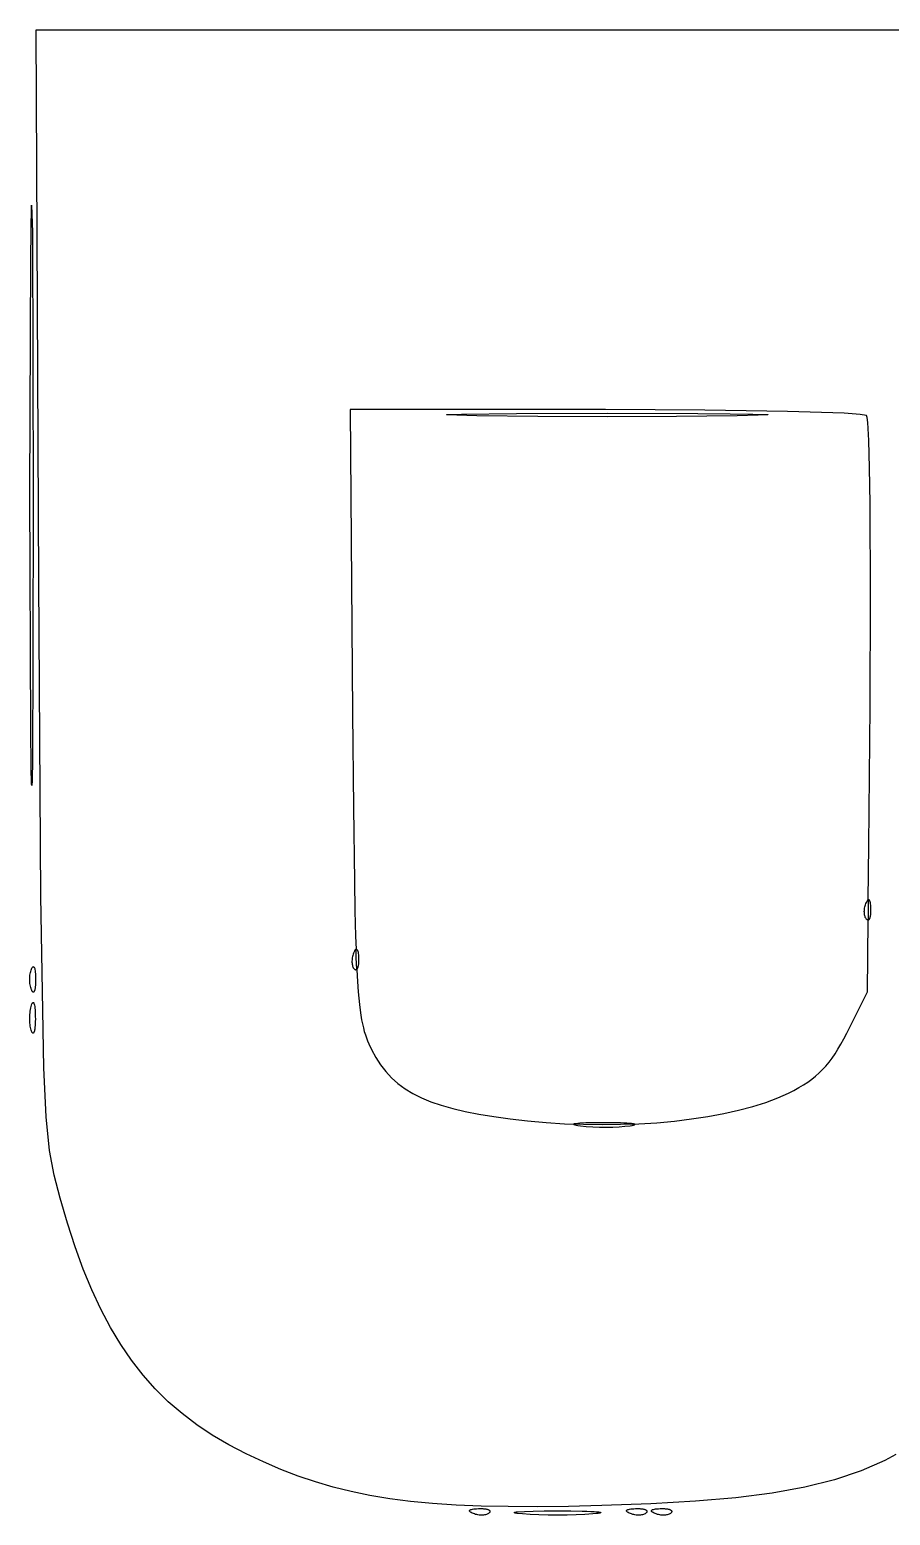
# Model space of a CAD drawing. Extents: x 70.3 to 133.4, y -81.7 to -32.
# Drawn here: x 73.039 to 73.865, y -64.847 to -63.419 of the extents above; entities that cross this region are included whole.
import ezdxf

# ---------------------------------------------------------------- set-up
doc = ezdxf.new("R2010")
doc.units = 0
doc.layers.add('BLACK', color=7, linetype='CONTINUOUS')

msp = doc.modelspace()

# ---------------------------------------------------------------- linework, layer by layer
at = {"layer": 'BLACK', "linetype": 'CONTINUOUS'}
for p, q in [((73.04734, -63.949014), (73.044645, -63.419186)), ((73.044645, -63.419186), (73.346367, -63.419186)), ((73.346367, -63.419186), (74.696473, -63.419186)), ((73.039526, -63.638887), (73.040394, -63.58774)), ((73.040394, -63.58774), (73.041104, -63.613824)), ((73.041104, -63.613824), (73.041759, -63.867655)), ((73.038603, -63.864054), (73.039526, -63.638887)), ((73.591472, -63.784311), (73.346367, -63.784311)), ((73.346367, -63.784311), (73.348717, -64.076014)), ((73.438974, -63.789106), (73.441225, -63.788908)), ((73.439333, -63.789316), (73.438974, -63.789106)), ((73.468145, -63.790249), (73.439333, -63.789316)), ((73.441225, -63.788908), (73.453299, -63.788552)), ((73.453299, -63.788552), (73.505943, -63.788036)), ((73.526551, -63.790993), (73.468145, -63.790249)), ((73.505943, -63.788036), (73.593161, -63.787846)), ((73.593161, -63.79124), (73.526551, -63.790993)), ((73.687096, -63.784765), (73.591472, -63.784311)), ((73.593161, -63.787846), (73.680379, -63.788036)), ((73.659771, -63.790993), (73.593161, -63.79124)), ((73.718176, -63.790249), (73.659771, -63.790993)), ((73.680379, -63.788036), (73.711279, -63.788258)), ((73.766267, -63.786001), (73.687096, -63.784765)), ((73.711279, -63.788258), (73.733022, -63.788552)), ((73.738186, -63.789767), (73.718176, -63.790249)), ((73.733022, -63.788552), (73.745096, -63.788908)), ((73.746988, -63.789316), (73.738186, -63.789767)), ((73.745096, -63.788908), (73.747347, -63.789106)), ((73.747498, -63.78921), (73.746988, -63.789316)), ((73.747347, -63.789106), (73.747498, -63.78921)), ((73.820755, -63.787829), (73.766267, -63.786001)), ((73.83617, -63.788907), (73.820755, -63.787829)), ((73.842328, -63.790062), (73.83617, -63.788907)), ((73.842902, -63.79207), (73.842328, -63.790062)), ((73.843434, -63.796811), (73.842902, -63.79207)), ((73.844369, -63.813919), (73.843434, -63.796811)), ((73.845119, -63.840239), (73.844369, -63.813919)), ((73.845672, -63.874625), (73.845119, -63.840239)), ((73.039524, -64.091324), (73.038603, -63.864054)), ((73.041759, -63.867655), (73.041583, -64.025277)), ((73.846131, -63.962998), (73.845672, -63.874625)), ((73.049201, -64.252063), (73.04734, -63.949014)), ((73.845636, -64.069859), (73.846131, -63.962998)), ((73.041583, -64.025277), (73.041102, -64.119988)), ((73.348717, -64.076014), (73.349522, -64.167126)), ((73.844446, -64.203265), (73.845636, -64.069859)), ((73.039973, -64.128045), (73.039524, -64.091324)), ((73.041102, -64.119988), (73.040771, -64.141459)), ((73.040391, -64.14445), (73.039973, -64.128045)), ((73.04049, -64.145485), (73.040391, -64.14445)), ((73.040587, -64.145322), (73.04049, -64.145485)), ((73.040771, -64.141459), (73.040587, -64.145322)), ((73.349522, -64.167126), (73.350403, -64.23762)), ((73.84398, -64.255474), (73.844446, -64.203265)), ((73.350403, -64.23762), (73.350925, -64.266095)), ((73.052019, -64.417088), (73.049201, -64.252063)), ((73.350925, -64.266095), (73.351531, -64.290567)), ((73.840189, -64.266788), (73.840234, -64.265709)), ((73.840203, -64.267839), (73.840189, -64.266788)), ((73.840274, -64.268854), (73.840203, -64.267839)), ((73.840234, -64.265709), (73.840336, -64.264609)), ((73.840336, -64.264609), (73.840498, -64.263496)), ((73.840498, -64.263496), (73.840719, -64.262378)), ((73.840719, -64.262378), (73.840999, -64.261263)), ((73.840999, -64.261263), (73.841339, -64.260159)), ((73.841339, -64.260159), (73.841739, -64.259073)), ((73.841738, -64.259073), (73.842205, -64.257982)), ((73.841739, -64.259073), (73.841738, -64.259073)), ((73.842205, -64.257982), (73.842656, -64.257082)), ((73.842656, -64.257082), (73.843089, -64.256372)), ((73.843089, -64.256372), (73.843298, -64.256087)), ((73.843298, -64.256087), (73.843503, -64.25585)), ((73.843503, -64.25585), (73.843702, -64.25566)), ((73.843702, -64.25566), (73.843896, -64.255517)), ((73.84398, -64.255474), (73.843806, -64.275019)), ((73.843896, -64.255517), (73.84398, -64.255474)), ((73.844085, -64.25542), (73.84398, -64.255474)), ((73.844268, -64.255369), (73.844085, -64.25542)), ((73.844446, -64.255365), (73.844268, -64.255369)), ((73.844618, -64.255407), (73.844446, -64.255365)), ((73.844783, -64.255495), (73.844618, -64.255407)), ((73.844943, -64.255628), (73.844783, -64.255495)), ((73.845096, -64.255808), (73.844943, -64.255628)), ((73.845243, -64.256032), (73.845096, -64.255808)), ((73.845383, -64.256303), (73.845243, -64.256032)), ((73.845517, -64.256618), (73.845383, -64.256303)), ((73.845763, -64.257383), (73.845517, -64.256618)), ((73.84598, -64.258328), (73.845763, -64.257383)), ((73.846167, -64.259449), (73.84598, -64.258328)), ((73.846322, -64.260748), (73.846167, -64.259449)), ((73.846445, -64.262221), (73.846322, -64.260748)), ((73.846533, -64.263868), (73.846445, -64.262221)), ((73.846456, -64.268793), (73.846503, -64.268163)), ((73.846503, -64.268163), (73.846538, -64.267507)), ((73.846559, -64.264642), (73.846533, -64.263868)), ((73.846538, -64.267507), (73.846561, -64.266826)), ((73.846572, -64.265393), (73.846559, -64.264642)), ((73.846561, -64.266826), (73.846573, -64.266122)), ((73.846573, -64.266122), (73.846572, -64.265393)), ((73.840403, -64.269824), (73.840274, -64.268854)), ((73.840589, -64.270743), (73.840403, -64.269824)), ((73.840832, -64.271602), (73.840589, -64.270743)), ((73.841131, -64.272394), (73.840832, -64.271602)), ((73.841486, -64.27311), (73.841131, -64.272394)), ((73.841898, -64.273744), (73.841486, -64.27311)), ((73.842124, -64.274027), (73.841898, -64.273744)), ((73.842365, -64.274286), (73.842124, -64.274027)), ((73.84261, -64.274512), (73.842365, -64.274286)), ((73.84285, -64.274696), (73.84261, -64.274512)), ((73.843085, -64.274838), (73.84285, -64.274696)), ((73.843315, -64.274939), (73.843085, -64.274838)), ((73.843192, -64.343905), (73.843806, -64.275019)), ((73.84354, -64.275), (73.843315, -64.274939)), ((73.84365, -64.275016), (73.84354, -64.275)), ((73.843758, -64.275021), (73.84365, -64.275016)), ((73.843806, -64.275019), (73.843758, -64.275021)), ((73.843806, -64.275019), (73.843865, -64.275017)), ((73.843865, -64.275017), (73.843971, -64.275004)), ((73.843971, -64.275004), (73.844075, -64.27498)), ((73.844075, -64.27498), (73.844177, -64.274948)), ((73.844177, -64.274948), (73.844377, -64.274854)), ((73.844377, -64.274854), (73.84457, -64.274724)), ((73.84457, -64.274724), (73.844755, -64.274557)), ((73.844755, -64.274557), (73.844934, -64.274355)), ((73.844934, -64.274355), (73.845104, -64.274118)), ((73.845104, -64.274118), (73.845267, -64.273847)), ((73.845267, -64.273847), (73.845421, -64.273542)), ((73.845421, -64.273542), (73.845567, -64.273204)), ((73.845567, -64.273204), (73.845705, -64.272834)), ((73.845705, -64.272834), (73.845833, -64.272432)), ((73.845833, -64.272432), (73.845952, -64.272)), ((73.845952, -64.272), (73.846061, -64.271537)), ((73.846061, -64.271537), (73.846161, -64.271045)), ((73.846161, -64.271045), (73.846251, -64.270524)), ((73.846251, -64.270524), (73.84633, -64.269974)), ((73.84633, -64.269974), (73.846398, -64.269397)), ((73.846398, -64.269397), (73.846456, -64.268793)), ((73.351531, -64.290567), (73.351956, -64.303047)), ((73.348373, -64.311121), (73.348212, -64.312234)), ((73.348594, -64.310003), (73.348373, -64.311121)), ((73.348874, -64.308888), (73.348594, -64.310003)), ((73.349214, -64.307784), (73.348874, -64.308888)), ((73.349614, -64.306698), (73.349214, -64.307784)), ((73.35008, -64.305607), (73.349613, -64.306698)), ((73.349613, -64.306698), (73.349614, -64.306698)), ((73.350531, -64.304707), (73.35008, -64.305607)), ((73.350964, -64.303997), (73.350531, -64.304707)), ((73.351173, -64.303713), (73.350964, -64.303997)), ((73.351378, -64.303475), (73.351173, -64.303713)), ((73.351577, -64.303285), (73.351378, -64.303475)), ((73.351771, -64.303142), (73.351577, -64.303285)), ((73.351956, -64.303047), (73.351771, -64.303142)), ((73.351956, -64.303047), (73.35196, -64.303045)), ((73.352242, -64.311418), (73.351956, -64.303047)), ((73.35196, -64.303045), (73.352143, -64.302994)), ((73.352143, -64.302994), (73.352321, -64.30299)), ((73.352748, -64.32205), (73.352242, -64.311418)), ((73.352321, -64.30299), (73.352493, -64.303032)), ((73.352493, -64.303032), (73.352658, -64.30312)), ((73.352658, -64.30312), (73.352818, -64.303253)), ((73.352818, -64.303253), (73.352971, -64.303433)), ((73.352971, -64.303433), (73.353118, -64.303658)), ((73.353118, -64.303658), (73.353258, -64.303928)), ((73.353258, -64.303928), (73.353392, -64.304243)), ((73.353392, -64.304243), (73.353638, -64.305008)), ((73.353638, -64.305008), (73.353855, -64.305953)), ((73.353855, -64.305953), (73.354042, -64.307074)), ((73.354042, -64.307074), (73.354197, -64.308373)), ((73.354197, -64.308373), (73.35432, -64.309846)), ((73.35432, -64.309846), (73.354409, -64.311493)), ((73.354409, -64.311493), (73.354434, -64.312267)), ((73.038978, -64.326712), (73.03921, -64.325467)), ((73.03921, -64.325467), (73.039494, -64.324272)), ((73.039494, -64.324272), (73.039829, -64.323139)), ((73.039829, -64.323139), (73.040216, -64.322077)), ((73.040216, -64.322077), (73.040624, -64.321169)), ((73.040624, -64.321169), (73.041021, -64.320489)), ((73.041021, -64.320489), (73.041214, -64.320232)), ((73.041214, -64.320232), (73.041403, -64.320031)), ((73.041403, -64.320031), (73.041589, -64.319883)), ((73.041589, -64.319883), (73.041771, -64.31979)), ((73.041771, -64.31979), (73.041948, -64.31975)), ((73.041948, -64.31975), (73.042121, -64.319762)), ((73.042121, -64.319762), (73.042288, -64.319825)), ((73.042288, -64.319825), (73.042451, -64.31994)), ((73.042451, -64.31994), (73.042608, -64.320106)), ((73.042608, -64.320106), (73.042759, -64.320321)), ((73.042759, -64.320321), (73.043044, -64.320898)), ((73.043044, -64.320898), (73.043303, -64.321668)), ((73.043303, -64.321668), (73.043534, -64.322624)), ((73.043534, -64.322624), (73.043735, -64.323762)), ((73.043735, -64.323762), (73.043904, -64.325077)), ((73.043904, -64.325077), (73.044039, -64.326563)), ((73.348109, -64.313334), (73.348064, -64.314413)), ((73.348064, -64.314413), (73.348078, -64.315464)), ((73.348078, -64.315464), (73.348149, -64.316479)), ((73.348212, -64.312234), (73.348109, -64.313334)), ((73.348149, -64.316479), (73.348278, -64.317449)), ((73.348278, -64.317449), (73.348464, -64.318368)), ((73.348464, -64.318368), (73.348707, -64.319227)), ((73.348707, -64.319227), (73.349006, -64.320019)), ((73.349006, -64.320019), (73.349362, -64.320735)), ((73.349362, -64.320735), (73.349773, -64.321369)), ((73.349773, -64.321369), (73.349999, -64.321652)), ((73.349999, -64.321652), (73.35024, -64.321911)), ((73.35024, -64.321911), (73.350485, -64.322137)), ((73.350485, -64.322137), (73.350725, -64.322321)), ((73.350725, -64.322321), (73.35096, -64.322463)), ((73.35096, -64.322463), (73.35119, -64.322564)), ((73.35119, -64.322564), (73.351415, -64.322625)), ((73.351415, -64.322625), (73.351525, -64.322641)), ((73.351525, -64.322641), (73.351633, -64.322646)), ((73.351633, -64.322646), (73.35174, -64.322642)), ((73.35174, -64.322642), (73.351846, -64.322629)), ((73.351846, -64.322629), (73.35195, -64.322606)), ((73.35195, -64.322606), (73.352052, -64.322573)), ((73.352052, -64.322573), (73.352252, -64.322479)), ((73.352252, -64.322479), (73.352445, -64.322349)), ((73.352445, -64.322349), (73.35263, -64.322182)), ((73.35263, -64.322182), (73.352748, -64.32205)), ((73.352809, -64.32198), (73.352748, -64.32205)), ((73.352748, -64.32205), (73.35308, -64.329033)), ((73.352979, -64.321743), (73.352809, -64.32198)), ((73.353142, -64.321472), (73.352979, -64.321743)), ((73.353296, -64.321167), (73.353142, -64.321472)), ((73.353442, -64.320829), (73.353296, -64.321167)), ((73.35358, -64.320459), (73.353442, -64.320829)), ((73.353708, -64.320057), (73.35358, -64.320459)), ((73.353827, -64.319625), (73.353708, -64.320057)), ((73.353936, -64.319162), (73.353827, -64.319625)), ((73.354036, -64.31867), (73.353936, -64.319162)), ((73.354126, -64.318149), (73.354036, -64.31867)), ((73.354205, -64.317599), (73.354126, -64.318149)), ((73.354274, -64.317022), (73.354205, -64.317599)), ((73.354331, -64.316418), (73.354274, -64.317022)), ((73.354378, -64.315788), (73.354331, -64.316418)), ((73.354413, -64.315132), (73.354378, -64.315788)), ((73.354437, -64.314452), (73.354413, -64.315132)), ((73.354434, -64.312267), (73.354448, -64.313018)), ((73.354448, -64.313747), (73.354437, -64.314452)), ((73.354448, -64.313018), (73.354448, -64.313747)), ((73.038565, -64.331999), (73.038591, -64.330652)), ((73.038591, -64.333346), (73.038565, -64.331999)), ((73.038591, -64.330652), (73.038668, -64.329315)), ((73.038668, -64.334683), (73.038591, -64.333346)), ((73.038668, -64.329315), (73.038797, -64.327998)), ((73.038797, -64.335999), (73.038668, -64.334683)), ((73.038797, -64.327998), (73.038978, -64.326712)), ((73.038978, -64.337285), (73.038797, -64.335999)), ((73.03921, -64.33853), (73.038978, -64.337285)), ((73.039494, -64.339725), (73.03921, -64.33853)), ((73.039829, -64.340858), (73.039494, -64.339725)), ((73.043824, -64.3396), (73.043735, -64.340235)), ((73.043904, -64.338921), (73.043824, -64.3396)), ((73.043976, -64.338199), (73.043904, -64.338921)), ((73.044039, -64.337435), (73.043976, -64.338199)), ((73.044039, -64.326563), (73.044138, -64.328215)), ((73.044093, -64.336629), (73.044039, -64.337435)), ((73.044138, -64.335782), (73.044093, -64.336629)), ((73.044138, -64.328215), (73.044199, -64.330029)), ((73.044174, -64.334895), (73.044138, -64.335782)), ((73.044199, -64.333969), (73.044174, -64.334895)), ((73.044199, -64.330029), (73.04422, -64.331999)), ((73.04422, -64.331999), (73.044199, -64.333969)), ((73.35308, -64.329033), (73.354066, -64.343795)), ((73.040216, -64.34192), (73.039829, -64.340858)), ((73.040422, -64.342403), (73.040216, -64.34192)), ((73.040624, -64.342828), (73.040422, -64.342403)), ((73.040824, -64.343196), (73.040624, -64.342828)), ((73.041021, -64.343508), (73.040824, -64.343196)), ((73.041214, -64.343765), (73.041021, -64.343508)), ((73.041403, -64.343966), (73.041214, -64.343765)), ((73.041246, -64.354582), (73.041417, -64.354373)), ((73.041589, -64.344114), (73.041403, -64.343966)), ((73.041417, -64.354373), (73.041585, -64.35423)), ((73.041585, -64.35423), (73.041749, -64.354153)), ((73.041681, -64.344167), (73.041589, -64.344114)), ((73.041771, -64.344207), (73.041681, -64.344167)), ((73.041749, -64.354153), (73.041909, -64.35414)), ((73.04186, -64.344234), (73.041771, -64.344207)), ((73.041948, -64.344248), (73.04186, -64.344234)), ((73.041909, -64.35414), (73.042066, -64.354191)), ((73.042035, -64.344248), (73.041948, -64.344248)), ((73.042121, -64.344236), (73.042035, -64.344248)), ((73.042066, -64.354191), (73.042217, -64.354306)), ((73.042205, -64.34421), (73.042121, -64.344236)), ((73.042288, -64.344172), (73.042205, -64.34421)), ((73.042217, -64.354306), (73.042364, -64.354483)), ((73.04237, -64.344121), (73.042288, -64.344172)), ((73.042451, -64.344057), (73.04237, -64.344121)), ((73.042608, -64.343892), (73.042451, -64.344057)), ((73.042759, -64.343676), (73.042608, -64.343892)), ((73.042905, -64.343412), (73.042759, -64.343676)), ((73.043044, -64.343099), (73.042905, -64.343412)), ((73.043177, -64.342738), (73.043044, -64.343099)), ((73.043303, -64.342329), (73.043177, -64.342738)), ((73.043422, -64.341874), (73.043303, -64.342329)), ((73.043534, -64.341373), (73.043422, -64.341874)), ((73.043638, -64.340826), (73.043534, -64.341373)), ((73.043735, -64.340235), (73.043638, -64.340826)), ((73.354066, -64.343795), (73.355222, -64.356088)), ((73.823348, -64.383592), (73.843192, -64.343905)), ((73.038554, -64.369103), (73.038608, -64.367458)), ((73.038608, -64.367458), (73.038711, -64.365809)), ((73.038711, -64.365809), (73.038864, -64.36417)), ((73.038864, -64.36417), (73.039066, -64.362551)), ((73.039066, -64.362551), (73.039318, -64.360967)), ((73.039318, -64.360967), (73.03962, -64.359428)), ((73.03962, -64.359428), (73.039973, -64.357946)), ((73.039973, -64.357946), (73.040347, -64.35664)), ((73.040347, -64.35664), (73.040714, -64.355612)), ((73.040714, -64.355612), (73.041071, -64.354858)), ((73.041071, -64.354858), (73.041246, -64.354582)), ((73.042364, -64.354483), (73.042644, -64.355025)), ((73.042644, -64.355025), (73.042901, -64.35581)), ((73.042901, -64.35581), (73.043135, -64.356834)), ((73.043135, -64.356834), (73.043343, -64.358092)), ((73.043343, -64.358092), (73.043523, -64.359579)), ((73.043523, -64.359579), (73.043674, -64.36129)), ((73.043674, -64.36129), (73.043793, -64.36322)), ((73.043793, -64.36322), (73.043877, -64.365364)), ((73.043877, -64.365364), (73.043926, -64.367717)), ((73.043926, -64.367717), (73.043936, -64.370092)), ((73.355222, -64.356088), (73.355871, -64.361428)), ((73.355871, -64.361428), (73.356571, -64.366295)), ((73.356571, -64.366295), (73.357323, -64.370736)), ((73.03855, -64.370734), (73.038554, -64.369103)), ((73.038594, -64.372336), (73.03855, -64.370734)), ((73.038688, -64.373899), (73.038594, -64.372336)), ((73.03883, -64.37541), (73.038688, -64.373899)), ((73.039021, -64.376857), (73.03883, -64.37541)), ((73.03926, -64.378228), (73.039021, -64.376857)), ((73.039548, -64.37951), (73.03926, -64.378228)), ((73.039883, -64.380691), (73.039548, -64.37951)), ((73.040267, -64.381759), (73.039883, -64.380691)), ((73.040469, -64.382229), (73.040267, -64.381759)), ((73.040668, -64.382631), (73.040469, -64.382229)), ((73.040864, -64.382966), (73.040668, -64.382631)), ((73.041055, -64.383236), (73.040864, -64.382966)), ((73.04257, -64.382849), (73.042423, -64.383131)), ((73.042711, -64.38251), (73.04257, -64.382849)), ((73.042845, -64.382115), (73.042711, -64.38251)), ((73.042973, -64.381665), (73.042845, -64.382115)), ((73.043094, -64.381161), (73.042973, -64.381665)), ((73.043207, -64.380603), (73.043094, -64.381161)), ((73.043314, -64.379994), (73.043207, -64.380603)), ((73.043413, -64.379333), (73.043314, -64.379994)), ((73.043504, -64.378621), (73.043413, -64.379333)), ((73.043587, -64.37786), (73.043504, -64.378621)), ((73.043729, -64.376192), (73.043587, -64.37786)), ((73.043835, -64.374337), (73.043729, -64.376192)), ((73.043905, -64.372301), (73.043835, -64.374337)), ((73.043936, -64.370092), (73.043905, -64.372301)), ((73.357323, -64.370736), (73.358132, -64.3748)), ((73.358132, -64.3748), (73.358999, -64.378534)), ((73.358999, -64.378534), (73.359928, -64.381986)), ((73.359928, -64.381986), (73.360921, -64.385204)), ((73.041243, -64.383441), (73.041055, -64.383236)), ((73.041426, -64.383581), (73.041243, -64.383441)), ((73.041516, -64.383628), (73.041426, -64.383581)), ((73.041605, -64.383659), (73.041516, -64.383628)), ((73.041692, -64.383674), (73.041605, -64.383659)), ((73.041779, -64.383674), (73.041692, -64.383674)), ((73.041864, -64.383659), (73.041779, -64.383674)), ((73.041948, -64.383628), (73.041864, -64.383659)), ((73.042031, -64.383582), (73.041948, -64.383628)), ((73.042112, -64.383522), (73.042031, -64.383582)), ((73.04227, -64.383356), (73.042112, -64.383522)), ((73.042423, -64.383131), (73.04227, -64.383356)), ((73.360921, -64.385204), (73.361981, -64.388237)), ((73.361981, -64.388237), (73.36311, -64.391131)), ((73.36311, -64.391131), (73.364311, -64.393936)), ((73.364311, -64.393936), (73.366942, -64.399467)), ((73.814867, -64.399152), (73.817672, -64.394338)), ((73.817672, -64.394338), (73.82049, -64.389161)), ((73.82049, -64.389161), (73.823348, -64.383592)), ((73.366942, -64.399467), (73.37108, -64.407089)), ((73.37108, -64.407089), (73.375615, -64.414128)), ((73.806259, -64.41169), (73.809187, -64.4078)), ((73.809187, -64.4078), (73.812048, -64.40363)), ((73.812048, -64.40363), (73.814867, -64.399152)), ((73.054348, -64.464191), (73.052019, -64.417088)), ((73.375615, -64.414128), (73.38061, -64.420615)), ((73.38061, -64.420615), (73.386131, -64.426578)), ((73.789663, -64.427896), (73.793333, -64.424995)), ((73.793333, -64.424995), (73.796801, -64.421951)), ((73.796801, -64.421951), (73.800093, -64.418737)), ((73.800093, -64.418737), (73.803237, -64.415326)), ((73.803237, -64.415326), (73.806259, -64.41169)), ((73.386131, -64.426578), (73.39224, -64.432048)), ((73.39224, -64.432048), (73.399004, -64.437053)), ((73.399004, -64.437053), (73.406485, -64.441622)), ((73.767343, -64.441239), (73.772426, -64.438633)), ((73.772426, -64.438633), (73.777173, -64.436024)), ((73.777173, -64.436024), (73.78161, -64.433383)), ((73.78161, -64.433383), (73.785765, -64.430683)), ((73.785765, -64.430683), (73.789663, -64.427896)), ((73.406485, -64.441622), (73.414748, -64.445787)), ((73.414748, -64.445787), (73.423858, -64.449574)), ((73.423858, -64.449574), (73.433878, -64.453015)), ((73.433878, -64.453015), (73.444873, -64.456139)), ((73.719467, -64.457756), (73.732961, -64.454176)), ((73.732961, -64.454176), (73.7455, -64.450223)), ((73.7455, -64.450223), (73.756991, -64.445908)), ((73.756991, -64.445908), (73.767343, -64.441239)), ((73.057591, -64.496408), (73.054348, -64.464191)), ((73.444873, -64.456139), (73.456907, -64.458974)), ((73.456907, -64.458974), (73.470045, -64.461551)), ((73.470045, -64.461551), (73.48435, -64.463899)), ((73.48435, -64.463899), (73.499886, -64.466046)), ((73.499886, -64.466046), (73.516719, -64.468024)), ((73.516719, -64.468024), (73.534459, -64.469691)), ((73.640911, -64.469714), (73.657792, -64.468148)), ((73.657792, -64.468148), (73.674181, -64.466159)), ((73.674181, -64.466159), (73.689985, -64.463757)), ((73.689985, -64.463757), (73.705111, -64.460953)), ((73.705111, -64.460953), (73.719467, -64.457756)), ((73.534459, -64.469691), (73.552353, -64.470866)), ((73.552353, -64.470866), (73.560959, -64.471198)), ((73.560938, -64.471152), (73.561002, -64.471015)), ((73.560959, -64.471198), (73.560938, -64.471152)), ((73.57031, -64.471559), (73.560959, -64.471198)), ((73.560959, -64.471198), (73.561001, -64.471292)), ((73.561001, -64.471292), (73.561192, -64.471436)), ((73.561002, -64.471015), (73.561192, -64.470883)), ((73.561192, -64.470883), (73.561941, -64.470631)), ((73.561192, -64.471436), (73.561965, -64.471733)), ((73.561941, -64.470631), (73.563176, -64.470398)), ((73.561965, -64.471733), (73.563267, -64.472042)), ((73.563176, -64.470398), (73.567058, -64.469993)), ((73.563267, -64.472042), (73.565111, -64.472361)), ((73.565111, -64.472361), (73.567506, -64.472689)), ((73.567058, -64.469993), (73.572747, -64.469682)), ((73.567506, -64.472689), (73.573159, -64.473267)), ((73.588237, -64.471781), (73.57031, -64.471559)), ((73.572747, -64.469682), (73.580155, -64.469478)), ((73.573159, -64.473267), (73.579289, -64.473676)), ((73.579289, -64.473676), (73.585699, -64.473917)), ((73.580155, -64.469478), (73.589192, -64.469396)), ((73.585699, -64.473917), (73.592196, -64.47399)), ((73.606041, -64.471541), (73.588237, -64.471781)), ((73.589192, -64.469396), (73.593931, -64.469405)), ((73.592196, -64.47399), (73.598582, -64.473895)), ((73.593931, -64.469405), (73.598316, -64.469447)), ((73.598316, -64.469447), (73.602335, -64.46952)), ((73.598582, -64.473895), (73.604664, -64.473633)), ((73.602335, -64.46952), (73.605973, -64.469624)), ((73.604664, -64.473633), (73.610245, -64.473204)), ((73.605973, -64.469624), (73.609217, -64.469756)), ((73.619598, -64.471007), (73.606041, -64.471541)), ((73.609217, -64.469756), (73.612055, -64.469915)), ((73.610245, -64.473204), (73.615131, -64.472608)), ((73.612055, -64.469915), (73.614473, -64.470099)), ((73.614473, -64.470099), (73.616457, -64.470306)), ((73.615131, -64.472608), (73.617093, -64.472273)), ((73.616457, -64.470306), (73.617994, -64.470535)), ((73.617093, -64.472273), (73.617871, -64.472109)), ((73.617871, -64.472109), (73.618515, -64.471948)), ((73.617994, -64.470535), (73.618591, -64.470657)), ((73.618515, -64.471948), (73.619028, -64.47179)), ((73.618591, -64.470657), (73.619072, -64.470784)), ((73.619028, -64.47179), (73.619411, -64.471635)), ((73.619072, -64.470784), (73.619434, -64.470915)), ((73.619411, -64.471635), (73.619665, -64.471483)), ((73.619434, -64.470915), (73.619598, -64.471007)), ((73.619598, -64.471007), (73.62363, -64.470849)), ((73.619676, -64.471051), (73.619598, -64.471007)), ((73.619665, -64.471483), (73.619793, -64.471336)), ((73.619751, -64.471121), (73.619676, -64.471051)), ((73.619796, -64.471191), (73.619751, -64.471121)), ((73.619793, -64.471336), (73.61981, -64.471263)), ((73.61981, -64.471263), (73.619796, -64.471191)), ((73.62363, -64.470849), (73.640911, -64.469714)), ((73.061971, -64.520278), (73.057591, -64.496408)), ((73.067714, -64.542342), (73.061971, -64.520278)), ((73.074787, -64.566435), (73.067714, -64.542342)), ((73.082206, -64.589088), (73.074787, -64.566435)), ((73.090014, -64.610359), (73.082206, -64.589088)), ((73.098255, -64.630309), (73.090014, -64.610359)), ((73.10697, -64.648995), (73.098255, -64.630309)), ((73.116203, -64.666477), (73.10697, -64.648995)), ((73.125997, -64.682813), (73.116203, -64.666477)), ((73.136393, -64.698062), (73.125997, -64.682813)), ((73.147436, -64.712283), (73.136393, -64.698062)), ((73.159167, -64.725535), (73.147436, -64.712283)), ((73.17163, -64.737876), (73.159167, -64.725535)), ((73.184867, -64.749365), (73.17163, -64.737876)), ((73.198921, -64.760061), (73.184867, -64.749365)), ((73.213835, -64.770023), (73.198921, -64.760061)), ((73.229652, -64.77931), (73.213835, -64.770023)), ((73.246414, -64.78798), (73.229652, -64.77931)), ((73.263213, -64.795843), (73.246414, -64.78798)), ((73.279774, -64.80295), (73.263213, -64.795843)), ((73.859855, -64.794256), (73.837047, -64.80439)), ((73.870345, -64.788542), (73.859855, -64.794256)), ((73.296278, -64.809325), (73.279774, -64.80295)), ((73.312907, -64.814997), (73.296278, -64.809325)), ((73.837047, -64.80439), (73.811583, -64.812912)), ((73.329842, -64.819991), (73.312907, -64.814997)), ((73.347264, -64.824333), (73.329842, -64.819991)), ((73.365355, -64.828051), (73.347264, -64.824333)), ((73.783198, -64.819958), (73.751627, -64.825662)), ((73.811583, -64.812912), (73.783198, -64.819958)), ((73.384296, -64.83117), (73.365355, -64.828051)), ((73.404269, -64.833717), (73.384296, -64.83117)), ((73.425455, -64.835719), (73.404269, -64.833717)), ((73.448035, -64.837201), (73.425455, -64.835719)), ((73.472191, -64.838191), (73.448035, -64.837201)), ((73.498104, -64.838714), (73.472191, -64.838191)), ((73.525956, -64.838797), (73.498104, -64.838714)), ((73.555928, -64.838466), (73.525956, -64.838797)), ((73.588202, -64.837749), (73.555928, -64.838466)), ((73.635158, -64.836067), (73.588202, -64.837749)), ((73.677871, -64.833582), (73.635158, -64.836067)), ((73.716606, -64.830158), (73.677871, -64.833582)), ((73.751627, -64.825662), (73.716606, -64.830158)), ((73.460965, -64.842713), (73.461007, -64.842541)), ((73.460969, -64.842891), (73.460965, -64.842713)), ((73.46102, -64.843074), (73.460969, -64.842891)), ((73.461007, -64.842541), (73.461095, -64.842376)), ((73.461116, -64.843263), (73.46102, -64.843074)), ((73.461095, -64.842376), (73.461228, -64.842216)), ((73.46126, -64.843457), (73.461116, -64.843263)), ((73.461228, -64.842216), (73.461407, -64.842063)), ((73.46145, -64.843657), (73.46126, -64.843457)), ((73.461407, -64.842063), (73.461632, -64.841916)), ((73.461687, -64.843861), (73.46145, -64.843657)), ((73.461632, -64.841916), (73.461902, -64.841776)), ((73.461971, -64.844071), (73.461687, -64.843861)), ((73.461902, -64.841776), (73.462218, -64.841642)), ((73.462681, -64.844504), (73.461971, -64.844071)), ((73.462218, -64.841642), (73.462983, -64.841396)), ((73.463581, -64.844954), (73.462681, -64.844504)), ((73.462983, -64.841396), (73.463927, -64.841179)), ((73.464672, -64.845422), (73.463581, -64.844954)), ((73.463927, -64.841179), (73.465049, -64.840992)), ((73.465759, -64.845821), (73.464672, -64.845422)), ((73.465049, -64.840992), (73.466347, -64.840837)), ((73.466863, -64.846161), (73.465759, -64.845821)), ((73.466347, -64.840837), (73.467821, -64.840714)), ((73.467978, -64.846441), (73.466863, -64.846161)), ((73.467821, -64.840714), (73.469468, -64.840626)), ((73.469096, -64.846662), (73.467978, -64.846441)), ((73.470209, -64.846823), (73.469096, -64.846662)), ((73.469468, -64.840626), (73.470242, -64.8406)), ((73.471309, -64.846926), (73.470209, -64.846823)), ((73.470242, -64.8406), (73.470993, -64.840587)), ((73.470993, -64.840587), (73.471721, -64.840586)), ((73.472388, -64.846971), (73.471309, -64.846926)), ((73.471721, -64.840586), (73.472426, -64.840598)), ((73.473439, -64.846957), (73.472388, -64.846971)), ((73.472426, -64.840598), (73.473107, -64.840622)), ((73.473107, -64.840622), (73.473763, -64.840657)), ((73.474453, -64.846886), (73.473439, -64.846957)), ((73.473763, -64.840657), (73.474393, -64.840703)), ((73.474393, -64.840703), (73.474997, -64.840761)), ((73.475424, -64.846757), (73.474453, -64.846886)), ((73.474997, -64.840761), (73.475574, -64.84083)), ((73.476343, -64.846571), (73.475424, -64.846757)), ((73.475574, -64.84083), (73.476123, -64.840909)), ((73.476123, -64.840909), (73.476644, -64.840999)), ((73.477202, -64.846328), (73.476343, -64.846571)), ((73.476644, -64.840999), (73.477137, -64.841098)), ((73.477137, -64.841098), (73.4776, -64.841208)), ((73.477993, -64.846029), (73.477202, -64.846328)), ((73.4776, -64.841208), (73.478032, -64.841327)), ((73.47871, -64.845673), (73.477993, -64.846029)), ((73.478032, -64.841327), (73.478434, -64.841455)), ((73.478434, -64.841455), (73.478804, -64.841592)), ((73.479343, -64.845262), (73.47871, -64.845673)), ((73.478804, -64.841592), (73.479141, -64.841738)), ((73.479141, -64.841738), (73.479446, -64.841893)), ((73.479626, -64.845035), (73.479343, -64.845262)), ((73.479446, -64.841893), (73.479718, -64.842055)), ((73.479886, -64.844795), (73.479626, -64.845035)), ((73.479718, -64.842055), (73.479955, -64.842226)), ((73.480112, -64.84455), (73.479886, -64.844795)), ((73.479955, -64.842226), (73.480157, -64.842404)), ((73.480295, -64.84431), (73.480112, -64.84455)), ((73.480157, -64.842404), (73.480324, -64.84259)), ((73.480437, -64.844074), (73.480295, -64.84431)), ((73.480324, -64.84259), (73.480454, -64.842783)), ((73.480539, -64.843844), (73.480437, -64.844074)), ((73.480454, -64.842783), (73.480547, -64.842982)), ((73.480599, -64.84362), (73.480539, -64.843844)), ((73.480547, -64.842982), (73.48058, -64.843085)), ((73.48058, -64.843085), (73.480603, -64.843189)), ((73.480615, -64.84351), (73.480599, -64.84362)), ((73.480603, -64.843189), (73.480617, -64.843294)), ((73.480621, -64.843401), (73.480615, -64.84351)), ((73.480617, -64.843294), (73.480621, -64.843401)), ((73.503889, -64.844497), (73.50393, -64.844366)), ((73.504027, -64.844631), (73.503889, -64.844497)), ((73.50393, -64.844366), (73.504537, -64.844115)), ((73.504845, -64.84491), (73.504027, -64.844631)), ((73.504537, -64.844115), (73.505832, -64.843881)), ((73.506402, -64.845201), (73.504845, -64.84491)), ((73.505832, -64.843881), (73.507795, -64.843665)), ((73.511801, -64.845811), (73.506402, -64.845201)), ((73.507795, -64.843665), (73.513663, -64.843293)), ((73.519266, -64.846359), (73.511801, -64.845811)), ((73.513663, -64.843293), (73.522001, -64.843012)), ((73.527562, -64.846751), (73.519266, -64.846359)), ((73.522001, -64.843012), (73.532671, -64.842834)), ((73.53641, -64.846986), (73.527562, -64.846751)), ((73.532671, -64.842834), (73.545536, -64.842772)), ((73.545536, -64.847064), (73.53641, -64.846986)), ((73.545536, -64.842772), (73.5584, -64.842834)), ((73.554661, -64.846986), (73.545536, -64.847064)), ((73.56351, -64.846751), (73.554661, -64.846986)), ((73.5584, -64.842834), (73.569071, -64.843012)), ((73.571805, -64.846359), (73.56351, -64.846751)), ((73.569071, -64.843012), (73.57354, -64.843141)), ((73.57927, -64.845811), (73.571805, -64.846359)), ((73.57354, -64.843141), (73.577409, -64.843293)), ((73.577409, -64.843293), (73.58066, -64.843469)), ((73.582356, -64.845502), (73.57927, -64.845811)), ((73.58066, -64.843469), (73.583276, -64.843665)), ((73.584669, -64.845201), (73.582356, -64.845502)), ((73.583276, -64.843665), (73.58524, -64.843881)), ((73.586226, -64.84491), (73.584669, -64.845201)), ((73.58524, -64.843881), (73.586534, -64.844115)), ((73.586727, -64.844769), (73.586226, -64.84491)), ((73.586534, -64.844115), (73.586925, -64.844239)), ((73.587045, -64.844631), (73.586727, -64.844769)), ((73.586925, -64.844239), (73.587141, -64.844366)), ((73.587182, -64.844497), (73.587045, -64.844631)), ((73.587141, -64.844366), (73.587184, -64.844431)), ((73.587184, -64.844431), (73.587182, -64.844497)), ((73.611777, -64.842713), (73.611819, -64.842541)), ((73.611782, -64.842891), (73.611777, -64.842713)), ((73.611832, -64.843074), (73.611782, -64.842891)), ((73.611819, -64.842541), (73.611907, -64.842376)), ((73.611929, -64.843263), (73.611832, -64.843074)), ((73.611907, -64.842376), (73.612041, -64.842216)), ((73.612072, -64.843457), (73.611929, -64.843263)), ((73.612041, -64.842216), (73.61222, -64.842063)), ((73.612263, -64.843657), (73.612072, -64.843457)), ((73.61222, -64.842063), (73.612445, -64.841916)), ((73.6125, -64.843861), (73.612263, -64.843657)), ((73.612445, -64.841916), (73.612715, -64.841776)), ((73.612784, -64.844071), (73.6125, -64.843861)), ((73.612715, -64.841776), (73.61303, -64.841642)), ((73.613494, -64.844504), (73.612784, -64.844071)), ((73.61303, -64.841642), (73.613795, -64.841396)), ((73.614394, -64.844954), (73.613494, -64.844504)), ((73.613795, -64.841396), (73.61474, -64.841179)), ((73.615485, -64.845422), (73.614394, -64.844954)), ((73.61474, -64.841179), (73.615862, -64.840992)), ((73.616571, -64.845821), (73.615485, -64.845422)), ((73.615862, -64.840992), (73.61716, -64.840837)), ((73.617676, -64.846161), (73.616571, -64.845821)), ((73.61716, -64.840837), (73.618633, -64.840714)), ((73.618791, -64.846441), (73.617676, -64.846161)), ((73.618633, -64.840714), (73.62028, -64.840626)), ((73.619908, -64.846662), (73.618791, -64.846441)), ((73.621021, -64.846823), (73.619908, -64.846662)), ((73.62028, -64.840626), (73.621054, -64.8406)), ((73.622121, -64.846926), (73.621021, -64.846823)), ((73.621054, -64.8406), (73.621805, -64.840587)), ((73.621805, -64.840587), (73.622534, -64.840586)), ((73.6232, -64.846971), (73.622121, -64.846926)), ((73.622534, -64.840586), (73.623238, -64.840598)), ((73.624251, -64.846957), (73.6232, -64.846971)), ((73.623238, -64.840598), (73.623919, -64.840622)), ((73.623919, -64.840622), (73.624575, -64.840657)), ((73.625266, -64.846886), (73.624251, -64.846957)), ((73.624575, -64.840657), (73.625205, -64.840703)), ((73.625205, -64.840703), (73.625809, -64.840761)), ((73.626236, -64.846757), (73.625266, -64.846886)), ((73.625809, -64.840761), (73.626386, -64.84083)), ((73.627155, -64.846571), (73.626236, -64.846757)), ((73.626386, -64.84083), (73.626936, -64.840909)), ((73.626936, -64.840909), (73.627457, -64.840999)), ((73.628014, -64.846328), (73.627155, -64.846571)), ((73.627457, -64.840999), (73.627949, -64.841098)), ((73.627949, -64.841098), (73.628412, -64.841208)), ((73.628806, -64.846029), (73.628014, -64.846328)), ((73.628412, -64.841208), (73.628844, -64.841327)), ((73.629522, -64.845673), (73.628806, -64.846029)), ((73.628844, -64.841327), (73.629246, -64.841455)), ((73.629246, -64.841455), (73.629616, -64.841592)), ((73.630156, -64.845262), (73.629522, -64.845673)), ((73.629616, -64.841592), (73.629954, -64.841738)), ((73.629954, -64.841738), (73.630259, -64.841893)), ((73.630439, -64.845035), (73.630156, -64.845262)), ((73.630259, -64.841893), (73.63053, -64.842055)), ((73.630698, -64.844795), (73.630439, -64.845035)), ((73.63053, -64.842055), (73.630767, -64.842226)), ((73.630924, -64.84455), (73.630698, -64.844795)), ((73.630767, -64.842226), (73.630969, -64.842404)), ((73.631108, -64.84431), (73.630924, -64.84455)), ((73.630969, -64.842404), (73.631136, -64.84259)), ((73.63125, -64.844074), (73.631108, -64.84431)), ((73.631136, -64.84259), (73.631266, -64.842783)), ((73.631351, -64.843844), (73.63125, -64.844074)), ((73.631266, -64.842783), (73.63136, -64.842982)), ((73.631412, -64.84362), (73.631351, -64.843844)), ((73.63136, -64.842982), (73.631392, -64.843085)), ((73.631392, -64.843085), (73.631416, -64.843189)), ((73.631428, -64.84351), (73.631412, -64.84362)), ((73.631416, -64.843189), (73.631429, -64.843294)), ((73.631433, -64.843401), (73.631428, -64.84351)), ((73.631429, -64.843294), (73.631433, -64.843401)), ((73.63559, -64.842713), (73.635632, -64.842541)), ((73.635594, -64.842891), (73.63559, -64.842713)), ((73.635645, -64.843074), (73.635594, -64.842891)), ((73.635632, -64.842541), (73.63572, -64.842376)), ((73.635742, -64.843263), (73.635645, -64.843074)), ((73.63572, -64.842376), (73.635853, -64.842216)), ((73.635885, -64.843457), (73.635742, -64.843263)), ((73.635853, -64.842216), (73.636033, -64.842063)), ((73.636075, -64.843657), (73.635885, -64.843457)), ((73.636033, -64.842063), (73.636257, -64.841916)), ((73.636312, -64.843861), (73.636075, -64.843657)), ((73.636257, -64.841916), (73.636527, -64.841776)), ((73.636596, -64.844071), (73.636312, -64.843861)), ((73.636527, -64.841776), (73.636843, -64.841642)), ((73.637306, -64.844504), (73.636596, -64.844071)), ((73.636843, -64.841642), (73.637608, -64.841396)), ((73.638206, -64.844954), (73.637306, -64.844504)), ((73.637608, -64.841396), (73.638552, -64.841179)), ((73.639298, -64.845422), (73.638206, -64.844954)), ((73.638552, -64.841179), (73.639674, -64.840992)), ((73.640384, -64.845821), (73.639298, -64.845422)), ((73.639674, -64.840992), (73.640973, -64.840837)), ((73.641488, -64.846161), (73.640384, -64.845821)), ((73.640973, -64.840837), (73.642446, -64.840714)), ((73.642603, -64.846441), (73.641488, -64.846161)), ((73.642446, -64.840714), (73.644093, -64.840626)), ((73.643721, -64.846662), (73.642603, -64.846441)), ((73.644834, -64.846823), (73.643721, -64.846662)), ((73.644093, -64.840626), (73.644867, -64.8406)), ((73.645934, -64.846926), (73.644834, -64.846823)), ((73.644867, -64.8406), (73.645618, -64.840587)), ((73.645618, -64.840587), (73.646346, -64.840586)), ((73.647013, -64.846971), (73.645934, -64.846926)), ((73.646346, -64.840586), (73.647051, -64.840598)), ((73.648064, -64.846957), (73.647013, -64.846971)), ((73.647051, -64.840598), (73.647732, -64.840622)), ((73.647732, -64.840622), (73.648388, -64.840657)), ((73.649079, -64.846886), (73.648064, -64.846957)), ((73.648388, -64.840657), (73.649018, -64.840703)), ((73.649018, -64.840703), (73.649622, -64.840761)), ((73.650049, -64.846757), (73.649079, -64.846886)), ((73.649622, -64.840761), (73.650199, -64.84083)), ((73.650968, -64.846571), (73.650049, -64.846757)), ((73.650199, -64.84083), (73.650748, -64.840909)), ((73.650748, -64.840909), (73.65127, -64.840999)), ((73.651827, -64.846328), (73.650968, -64.846571)), ((73.65127, -64.840999), (73.651762, -64.841098)), ((73.651762, -64.841098), (73.652225, -64.841208)), ((73.652619, -64.846029), (73.651827, -64.846328)), ((73.652225, -64.841208), (73.652657, -64.841327)), ((73.653335, -64.845673), (73.652619, -64.846029)), ((73.652657, -64.841327), (73.653059, -64.841455)), ((73.653059, -64.841455), (73.653429, -64.841592)), ((73.653969, -64.845262), (73.653335, -64.845673)), ((73.653429, -64.841592), (73.653767, -64.841738)), ((73.653767, -64.841738), (73.654072, -64.841893)), ((73.654252, -64.845035), (73.653969, -64.845262)), ((73.654072, -64.841893), (73.654343, -64.842055)), ((73.654511, -64.844795), (73.654252, -64.845035)), ((73.654343, -64.842055), (73.65458, -64.842226)), ((73.654737, -64.84455), (73.654511, -64.844795)), ((73.65458, -64.842226), (73.654782, -64.842404)), ((73.654921, -64.84431), (73.654737, -64.84455)), ((73.654782, -64.842404), (73.654949, -64.84259)), ((73.655063, -64.844074), (73.654921, -64.84431)), ((73.654949, -64.84259), (73.655079, -64.842783)), ((73.655164, -64.843844), (73.655063, -64.844074)), ((73.655079, -64.842783), (73.655173, -64.842982)), ((73.655225, -64.84362), (73.655164, -64.843844)), ((73.655173, -64.842982), (73.655205, -64.843085)), ((73.655205, -64.843085), (73.655229, -64.843189)), ((73.65524, -64.84351), (73.655225, -64.84362)), ((73.655229, -64.843189), (73.655242, -64.843294)), ((73.655246, -64.843401), (73.65524, -64.84351)), ((73.655242, -64.843294), (73.655246, -64.843401))]:
    msp.add_line(p, q, dxfattribs=at)

doc.saveas('drawing.dxf')
